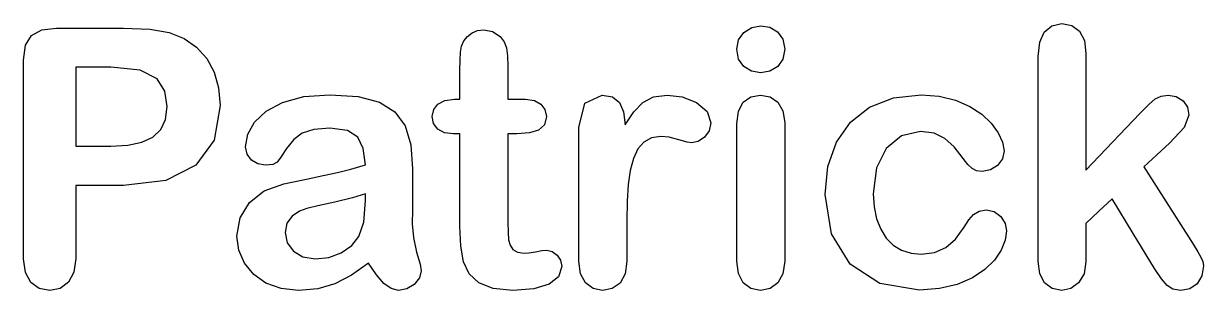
# Model space of a CAD drawing. Extents: x 0 to 44.4, y 0 to 10.
import ezdxf

# ---------------------------------------------------------------- set-up
doc = ezdxf.new("R2010")
doc.units = 0
doc.layers.add('Layer_1', color=7, linetype='CONTINUOUS')

msp = doc.modelspace()

# ---------------------------------------------------------------- linework, layer by layer
at = {"layer": 'Layer_1', "color": 7}
for points in [[(3.763696, 3.942295), (2.864112, 3.942295), (1.964529, 3.942295), (1.964529, 2.569769), (1.964529, 1.197243), (1.895074, 0.679651), (1.686718, 0.304273), (1.372523, 0.07607), (0.985571, 0.000003), (0.585388, 0.074417), (0.271196, 0.29766), (0.067795, 0.671384), (0, 1.184013), (0, 4.921253), (0, 8.658493), (0.074411, 9.21411), (0.297654, 9.584535), (0.682952, 9.792886), (1.243542, 9.862346), (2.503619, 9.862346), (3.763696, 9.862346), (4.752571, 9.819344), (5.483487, 9.690368), (6.037456, 9.470424), (6.50875, 9.141356), (6.892389, 8.714709), (7.170208, 8.202086), (7.338873, 7.611728), (7.395103, 6.951929), (7.166895, 5.648853), (6.482292, 4.702971), (5.346232, 4.132462), (3.763696, 3.942295)], [(16.218958, 7.183439), (16.318176, 7.183439), (16.417394, 7.183439), (16.417394, 7.725836), (16.417394, 8.268231), (16.422362, 8.656831), (16.437235, 8.949535), (16.483536, 9.182693), (16.569526, 9.379481), (16.69851, 9.546492), (16.873799, 9.677138), (17.083809, 9.766427), (17.316975, 9.796202), (17.644395, 9.731703), (17.938747, 9.538231), (18.089225, 9.346402), (18.170257, 9.114898), (18.209943, 8.817235), (18.223179, 8.413753), (18.223179, 7.798596), (18.223179, 7.183439), (18.553907, 7.183439), (18.884638, 7.183439), (19.221978, 7.137132), (19.466721, 6.998231), (19.620507, 6.793177), (19.671772, 6.535211), (19.59901, 6.225975), (19.380731, 6.025888), (19.033462, 5.916744), (18.560522, 5.880368), (18.391849, 5.880368), (18.223179, 5.880368), (18.223179, 4.220106), (18.223179, 2.559846), (18.229783, 2.184468), (18.249623, 1.905003), (18.305842, 1.699949), (18.408373, 1.534586), (18.580351, 1.430407), (18.831707, 1.395679), (19.018566, 1.408916), (19.261655, 1.448605), (19.503085, 1.493252), (19.684989, 1.508125), (19.891688, 1.463475), (20.075248, 1.329532), (20.209188, 1.136055), (20.253841, 0.899584), (20.134775, 0.514285), (19.777591, 0.23151), (19.197159, 0.057878), (18.408373, 0), (17.66423, 0.071106), (17.125143, 0.284427), (16.762992, 0.623424), (16.549675, 1.071561), (16.450457, 1.658606), (16.417383, 2.414324), (16.417383, 4.147343), (16.417383, 5.880366), (16.298319, 5.880366), (16.179258, 5.880366), (15.8353, 5.926664), (15.583947, 6.065574), (15.430156, 6.275581), (15.378893, 6.535209), (15.43181, 6.793171), (15.59056, 6.998228), (15.856797, 7.137129), (16.218947, 7.183436)], [(27.748176, 8.182243), (27.397603, 8.240116), (27.099946, 8.413753), (26.90151, 8.693212), (26.835362, 9.068596), (26.903161, 9.41751), (27.106561, 9.696981), (27.405872, 9.885488), (27.748176, 9.948336), (28.078904, 9.892104), (28.369946, 9.723439), (28.573343, 9.447273), (28.641144, 9.068596), (28.574997, 8.69652), (28.376561, 8.413753), (28.087173, 8.240116), (27.748176, 8.182243)], [(42.551612, 0.826827), (41.754555, 2.136516), (40.9575, 3.446202), (40.468019, 2.983182), (39.978542, 2.52016), (39.978542, 1.802477), (39.978542, 1.084795), (39.909087, 0.621773), (39.700728, 0.277814), (39.408032, 0.069455), (39.072343, 0.000003), (38.700273, 0.069455), (38.4175, 0.277814), (38.238904, 0.621773), (38.179375, 1.098023), (38.179375, 4.947711), (38.179375, 8.797398), (38.23725, 9.326559), (38.410885, 9.710211), (38.692003, 9.948328), (39.072343, 10.027711), (39.446065, 9.956597), (39.733801, 9.743285), (39.917353, 9.391049), (39.978542, 8.903231), (39.978542, 6.713804), (39.978542, 4.524378), (40.993878, 5.589327), (42.009218, 6.654273), (42.341597, 6.988305), (42.584686, 7.19667), (42.804616, 7.305805), (43.067551, 7.342189), (43.376777, 7.287616), (43.629792, 7.12391), (43.798456, 6.884126), (43.854686, 6.588128), (43.671126, 6.125103), (43.120468, 5.529795), (42.64091, 5.089926), (42.161353, 4.650054), (43.087394, 3.194846), (44.013436, 1.739638), (44.188716, 1.453558), (44.304478, 1.243545), (44.373927, 1.081487), (44.397097, 0.926045), (44.33756, 0.540747), (44.158972, 0.244743), (43.889422, 0.061189), (43.543815, 0.000003), (43.251114, 0.044651), (43.034492, 0.178596), (42.824473, 0.429952), (42.551627, 0.826827)], [(3.287446, 8.387295), (2.625987, 8.387295), (1.964529, 8.387295), (1.964529, 6.905628), (1.964529, 5.423961), (2.625987, 5.423961), (3.287446, 5.423961), (3.924097, 5.460337), (4.445, 5.569481), (4.858405, 5.761299), (5.159375, 6.045731), (5.342924, 6.427719), (5.404112, 6.912243), (5.30985, 7.494321), (5.027083, 7.957346), (4.380504, 8.279802), (3.287446, 8.387295)], [(12.984426, 1.018648), (12.339501, 0.572164), (11.714426, 0.251356), (11.06785, 0.06284), (10.345208, 0.000003), (9.692016, 0.067801), (9.12151, 0.271202), (8.658487, 0.596968), (8.314529, 1.018648), (8.101209, 1.508125), (8.030103, 2.037295), (8.147513, 2.723555), (8.499737, 3.300679), (9.057013, 3.737241), (9.789583, 4.001827), (10.088891, 4.066312), (10.642862, 4.18042), (11.274552, 4.312709), (11.807029, 4.431773), (12.31635, 4.562408), (12.865362, 4.716202), (12.776067, 5.334661), (12.574321, 5.761304), (12.185712, 6.014308), (11.522603, 6.098648), (10.91902, 6.050687), (10.484112, 5.906827), (10.163305, 5.667042), (9.888801, 5.331356), (9.678786, 5.012199), (9.538228, 4.822035), (9.379478, 4.732734), (9.101667, 4.702971), (8.817237, 4.750924), (8.5725, 4.894795), (8.408789, 5.119686), (8.354218, 5.397503), (8.438552, 5.867135), (8.691561, 6.323545), (9.123161, 6.733645), (9.743279, 7.064378), (10.545295, 7.282652), (11.522603, 7.35542), (12.585892, 7.284308), (13.394529, 7.070993), (13.974956, 6.710494), (14.353644, 6.184638), (14.566959, 5.476872), (14.638071, 4.570679), (14.636377, 3.983632), (14.631439, 3.492503), (14.629745, 3.024519), (14.624806, 2.506929), (14.666143, 1.986029), (14.790172, 1.441981), (14.91915, 0.990535), (14.962149, 0.734221), (14.895999, 0.467984), (14.697566, 0.224898), (14.421403, 0.056227), (14.108867, 0.000003), (13.832705, 0.064497), (13.559858, 0.257971), (13.280387, 0.580433), (12.98439, 1.018648)], [(22.70125, 2.606148), (22.70125, 1.852086), (22.70125, 1.098023), (22.636757, 0.616814), (22.443279, 0.271202), (22.150584, 0.067801), (21.788436, 0.000003), (21.432901, 0.069455), (21.146821, 0.277814), (20.958305, 0.621773), (20.895468, 1.098023), (20.895468, 3.611564), (20.895468, 6.125106), (21.115404, 7.037914), (21.775208, 7.342189), (22.162158, 7.271078), (22.423436, 7.057763), (22.577222, 6.705533), (22.641718, 6.217711), (22.969135, 6.705533), (23.303176, 7.057763), (23.703356, 7.271078), (24.215987, 7.342189), (24.776571, 7.271078), (25.320625, 7.057763), (25.722456, 6.727029), (25.856404, 6.303702), (25.798523, 6.00108), (25.624894, 5.754689), (25.390074, 5.595936), (25.135417, 5.543023), (24.965087, 5.572786), (24.652551, 5.662086), (24.297013, 5.75634), (23.984478, 5.787763), (23.623981, 5.734841), (23.33625, 5.576096), (23.113007, 5.319779), (22.945987, 4.960939), (22.828577, 4.511145), (22.754167, 3.981981), (22.714478, 3.356901), (22.701242, 2.606148)], [(28.641144, 6.316929), (28.641144, 3.707477), (28.641144, 1.098023), (28.576651, 0.621773), (28.383176, 0.277814), (28.090481, 0.069455), (27.728333, 0.000003), (27.367837, 0.071109), (27.080103, 0.284429), (26.896548, 0.630042), (26.835362, 1.098023), (26.835362, 3.681016), (26.835362, 6.264013), (26.896548, 6.733645), (27.080103, 7.070993), (27.367837, 7.274385), (27.728333, 7.342189), (28.090481, 7.274385), (28.383176, 7.070993), (28.576651, 6.746872), (28.641144, 6.316929)], [(36.98875, 2.235731), (36.937479, 1.886811), (36.783696, 1.514743), (36.530684, 1.139365), (36.168542, 0.780523), (35.70386, 0.469638), (35.130051, 0.224898), (34.461975, 0.066148), (33.714529, 0.013231), (32.224593, 0.256317), (31.101769, 0.985577), (30.397315, 2.129898), (30.1625, 3.604952), (30.269987, 4.651705), (30.592446, 5.569481), (31.118302, 6.325193), (31.835987, 6.885785), (32.728956, 7.238007), (33.780676, 7.35542), (34.452052, 7.304151), (35.063904, 7.150368), (35.606296, 6.915545), (36.056093, 6.621202), (36.416581, 6.285507), (36.677862, 5.92667), (36.841568, 5.57444), (36.896144, 5.245368), (36.834953, 4.946055), (36.651404, 4.696356), (36.386818, 4.527683), (36.069321, 4.471461), (35.862613, 4.499571), (35.692292, 4.58391), (35.536844, 4.737696), (35.361561, 4.960939), (35.022559, 5.400808), (34.667029, 5.715003), (34.260231, 5.903513), (33.754218, 5.966356), (33.031571, 5.809257), (32.464375, 5.337971), (32.097263, 4.600443), (31.974894, 3.63141), (32.006311, 3.141929), (32.100571, 2.692138), (32.254359, 2.298568), (32.464375, 1.964535), (32.727302, 1.701603), (33.039843, 1.508128), (33.393719, 1.394026), (33.780676, 1.355993), (34.283382, 1.41883), (34.706718, 1.607346), (35.073821, 1.924846), (35.394635, 2.374638), (35.56661, 2.645834), (35.751821, 2.850888), (35.965138, 2.979869), (36.221458, 3.022868), (36.524068, 2.960026), (36.770468, 2.771513), (36.934174, 2.511888), (36.98875, 2.235731)], [(12.865326, 3.63141), (12.377499, 3.480924), (11.707774, 3.320523), (11.069464, 3.181613), (10.662672, 3.082398), (10.378242, 2.971603), (10.107047, 2.784743), (9.908608, 2.521811), (9.842463, 2.169586), (9.920182, 1.789247), (10.153348, 1.468439), (10.512185, 1.255119), (10.966941, 1.184013), (11.481221, 1.241891), (11.952515, 1.415523), (12.347733, 1.686721), (12.620588, 2.024064), (12.804137, 2.566459), (12.865326, 3.373439), (12.865326, 3.502423), (12.865326, 3.63141)]]:
    msp.add_lwpolyline(points, dxfattribs=at)

doc.saveas('drawing.dxf')
